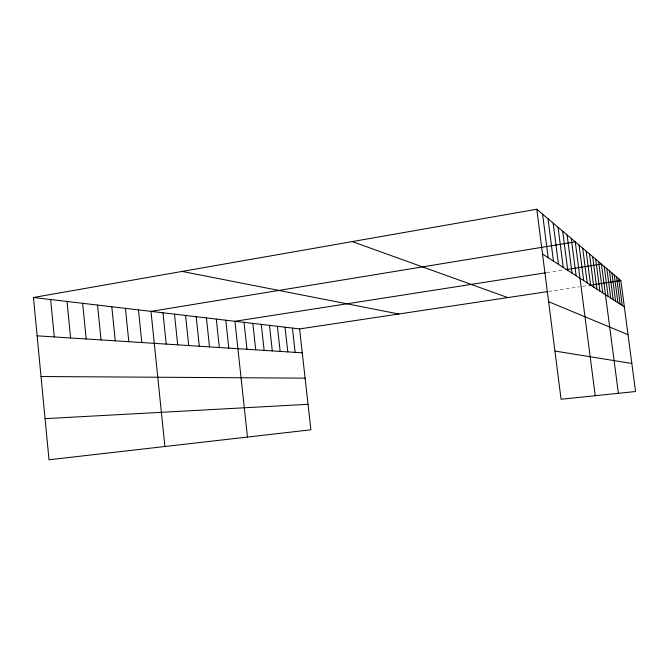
<?xml version="1.0" encoding="UTF-8"?>
<svg xmlns="http://www.w3.org/2000/svg" width="669" height="669" viewBox="0 0 669 669"><rect width="100%" height="100%" fill="white"/><g stroke="black" fill="none" stroke-linecap="round" stroke-linejoin="round"><path stroke-width="0.5" stroke-dasharray="3.35 2.51" d="M546.958 272.584L563.925 269.933M548.605 291.458L579.354 286.825M582.339 286.382L588.394 285.471"/><path stroke-width="1" d="M33.45 297.496L299.587 328.922L310.893 429.799L49.004 459.77L33.45 297.496L536.806 209.23L620.865 280.579L635.55 391.524L561.074 399.251L536.806 209.23M545.971 272.735L234.944 321.287L247.463 437.058M565.941 269.615L601.423 264.079L618.39 393.305M299.587 328.922L547.627 291.6M589.397 285.32L620.865 280.579M45.066 418.66L308.041 404.31M41.026 376.522L305.106 378.144M37.121 335.83L302.263 352.822M554.919 351.049L631.837 363.484M182.093 271.43L398.799 313.995M352.254 241.593L507.813 297.596M548.613 301.677L628.032 334.692M542.534 254.053L624.344 306.854M618.741 278.781L622.279 305.516M616.542 276.907L620.138 304.136M614.259 274.967L617.922 302.706M611.884 272.96L615.614 301.217M609.426 270.87L613.214 299.67M606.867 268.695L610.73 298.065M604.199 266.429L608.138 296.392M598.621 261.696L602.71 292.888M595.703 259.221L599.867 291.057M592.659 256.637L596.907 289.142M589.481 253.936L593.821 287.152M586.161 251.126L590.593 285.069M582.691 248.182L587.215 282.887M579.061 245.097L583.686 280.612M595.234 395.705L575.265 241.869L150.985 311.378L164.909 446.507M571.276 238.49L576.101 275.72M567.086 234.936L572.028 273.086M562.688 231.198L567.738 270.326M558.055 227.268L563.231 267.408M553.171 223.12L558.473 264.347M548.02 218.746L553.455 261.102M542.576 214.122L548.154 257.682M292.428 328.078L295.138 352.362M285.036 327.208L287.779 351.894M277.384 326.305L280.169 351.401M269.482 325.368L272.3 350.899M261.295 324.398L264.146 350.38M252.823 323.403L255.717 349.837M244.043 322.366L246.97 349.277M225.788 320.208L228.79 348.114M216.288 319.088L219.323 347.504M206.428 317.926L209.506 346.877M196.193 316.713L199.312 346.224M185.556 315.459L188.717 345.547M174.492 314.154L177.695 344.836M162.977 312.791L166.221 344.1M138.475 309.898L141.811 342.536M125.429 308.359L128.816 341.708M111.798 306.753L115.235 340.83M97.557 305.064L101.036 339.927M82.647 303.308L86.176 338.974M67.025 301.46L70.605 337.97M50.652 299.528L54.273 336.925"/></g></svg>
